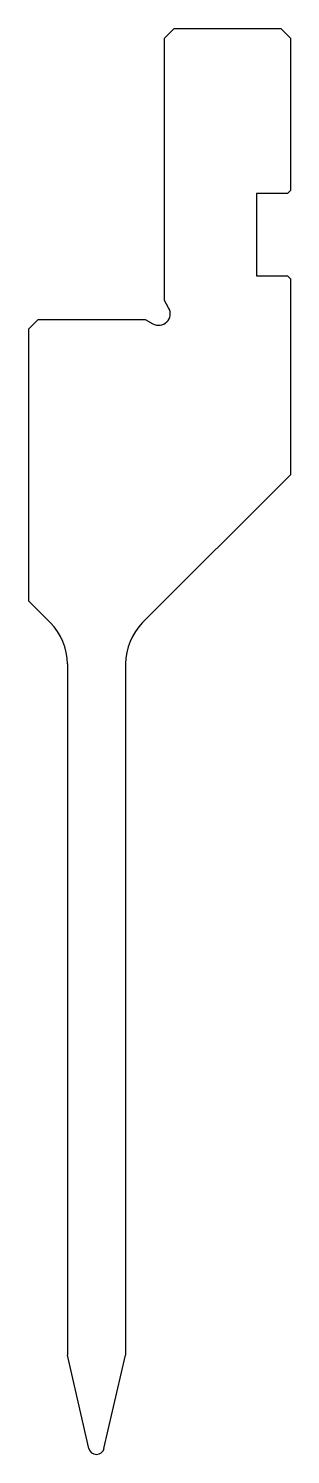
# Model space of a CAD drawing. Header units: millimetres. Extents: x 1502 to 1529, y 1055 to 1202.
import ezdxf

# ---------------------------------------------------------------- set-up
doc = ezdxf.new("R2010")
doc.units = ezdxf.units.MM
doc.layers.add('Default', color=7, linetype='Continuous')

msp = doc.modelspace()

# ---------------------------------------------------------------- linework, layer by layer
at = {"layer": 'Default'}
for p, q in [((1517.24, 1202.32), (1516.24, 1201.32)), ((1516.24, 1174.28), (1516.24, 1201.32)), ((1517.24, 1202.32), (1528.24, 1202.32)), ((1529.24, 1201.32), (1528.24, 1202.32)), ((1529.24, 1201.32), (1529.24, 1185.62)), ((1528.94, 1185.32), (1525.74, 1185.32)), ((1525.74, 1185.32), (1525.74, 1176.82)), ((1529.24, 1185.62), (1528.94, 1185.32)), ((1525.74, 1176.82), (1528.94, 1176.82)), ((1528.94, 1176.82), (1529.24, 1176.52)), ((1529.24, 1176.52), (1529.24, 1156.32)), ((1516.67, 1173.52), (1516.24, 1174.28)), ((1503.24, 1172.32), (1502.24, 1171.32)), ((1503.24, 1172.32), (1514.27, 1172.32)), ((1514.27, 1172.32), (1515.04, 1171.88)), ((1502.24, 1171.32), (1502.24, 1143.32)), ((1529.24, 1156.32), (1513.99, 1141.07)), ((1504.48, 1141.07), (1502.24, 1143.32)), ((1506.24, 1136.83), (1506.24, 1065.55)), ((1512.24, 1136.83), (1512.24, 1065.55)), ((1508.46, 1055.94), (1506.24, 1065.55)), ((1510.01, 1055.94), (1512.24, 1065.55))]:
    msp.add_line(p, q, dxfattribs=at)
for centre, radius, start, end in [((1515.64, 1172.92), 1.2, 240, 30), ((1500.24, 1136.83), 6, 0, 45), ((1518.24, 1136.83), 6, 135, 180), ((1509.24, 1056.12), 0.8, 193, 347)]:
    msp.add_arc(centre, radius, start, end, dxfattribs=at)

doc.saveas('drawing.dxf')
